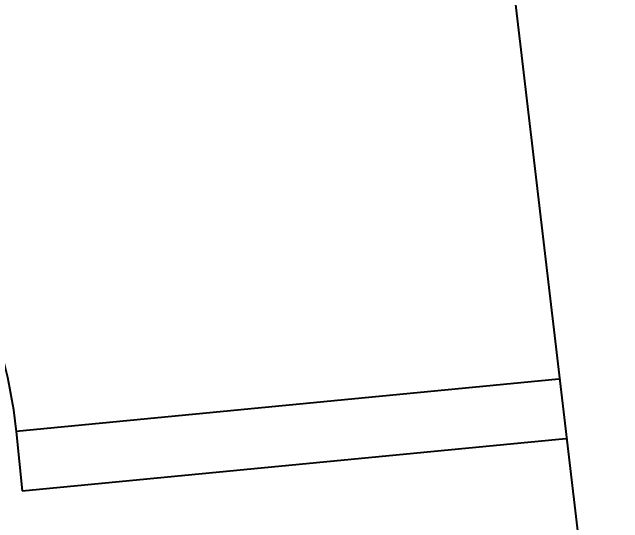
# Model space of a CAD drawing. Header units: inches. Extents: x -14704 to 14288, y -8032 to 16366.
# Drawn here: x 656.57 to 697.9, y 519.78 to 554.32 of the extents above; entities that cross this region are included whole.
import ezdxf

# ---------------------------------------------------------------- set-up
doc = ezdxf.new("R2010")
doc.units = ezdxf.units.IN
doc.header["$MEASUREMENT"] = 0
doc.layers.add('dimensions', color=7, linetype='Continuous')
doc.layers.add('Floorplan', color=7, linetype='Continuous')
doc.styles.get("Standard").update_dxf_attribs({"font": 'arial.ttf'})
doc.dimstyles.get("Standard").update_dxf_attribs({"dimtxt": 5.9375, "dimasz": 0.18, "dimexe": 0.18, "dimexo": 0.0625, "dimgap": 0.09, "dimtad": 0, "dimtih": 1, "dimtoh": 1, "dimzin": 0, "dimdsep": 46, "dimlunit": 4, "dimtxsty": 'Standard', "dimcen": 0.09, "dimadec": 0, "dimazin": 0, "dimtfac": 1, "dimtofl": 0, "dimtmove": 0, "dimatfit": 3, "dimfxl": 1, "dimtolj": 1, "dimtzin": 0, "dimarcsym": 0})

# ---------------------------------------------------------------- blocks, each defined once
blk = doc.blocks.new('*D1')
at = {"layer": 'Defpoints', "color": 0, "transparency": 16777216}
for p in [(696.836, 604.749), (818.425, 260.881), (738.539, 251.452)]:
    blk.add_point(p, dxfattribs=at)
at = {"layer": 'dimensions', "color": 0, "lineweight": -2, "transparency": 16777216}
for p, q in [((696.898, 604.756), (776.901, 614.2)), ((776.744, 614), (796.732, 444.663)), ((818.404, 261.06), (798.416, 430.398)), ((738.601, 251.459), (818.604, 260.903))]:
    blk.add_line(p, q, dxfattribs=at)
at = {"layer": 'dimensions', "color": 0, "transparency": 16777216}
for points in [[(776.774, 614.003), (776.714, 613.996), (776.723, 614.179)], [(818.434, 261.064), (818.374, 261.057), (818.425, 260.881)]]:
    blk.add_solid(points, dxfattribs=at)
at = {"layer": 'dimensions', "color": 0, "transparency": 16777216, "insert": (797.574, 437.53), "char_height": 5.9375, "attachment_point": 5}
blk.add_mtext('\\A1;29\'-7{\\H1.000000x;\\S3/4;}"', dxfattribs=at)

msp = doc.modelspace()

# ---------------------------------------------------------------- linework, layer by layer
at = {"layer": 'Floorplan'}
for p, q in [((685.548, 597.95), (720.684, 300.26)), ((693.565, 529.486), (656.847, 525.958)), ((656.847, 525.958), (657.233, 521.941)), ((657.233, 521.941), (694.046, 525.477))]:
    msp.add_line(p, q, dxfattribs=at)
at = {"layer": 'Floorplan', "color": 7}
msp.add_arc((627.024, 523.072), 29.962, 5.4876, 95.7245, dxfattribs=at)

# ---------------------------------------------------------------- dimensions: what is measured, and where the dimension line sits
at = {"layer": 'dimensions'}
dim = msp.add_aligned_dim(p1=(696.836, 604.749), p2=(738.539, 251.452), distance=80.441, dimstyle='Standard', dxfattribs=at)
dim.commit()
dim.dimension.update_dxf_attribs({"geometry": '*D1', "text_midpoint": (797.574, 437.53)})

doc.saveas('drawing.dxf')
